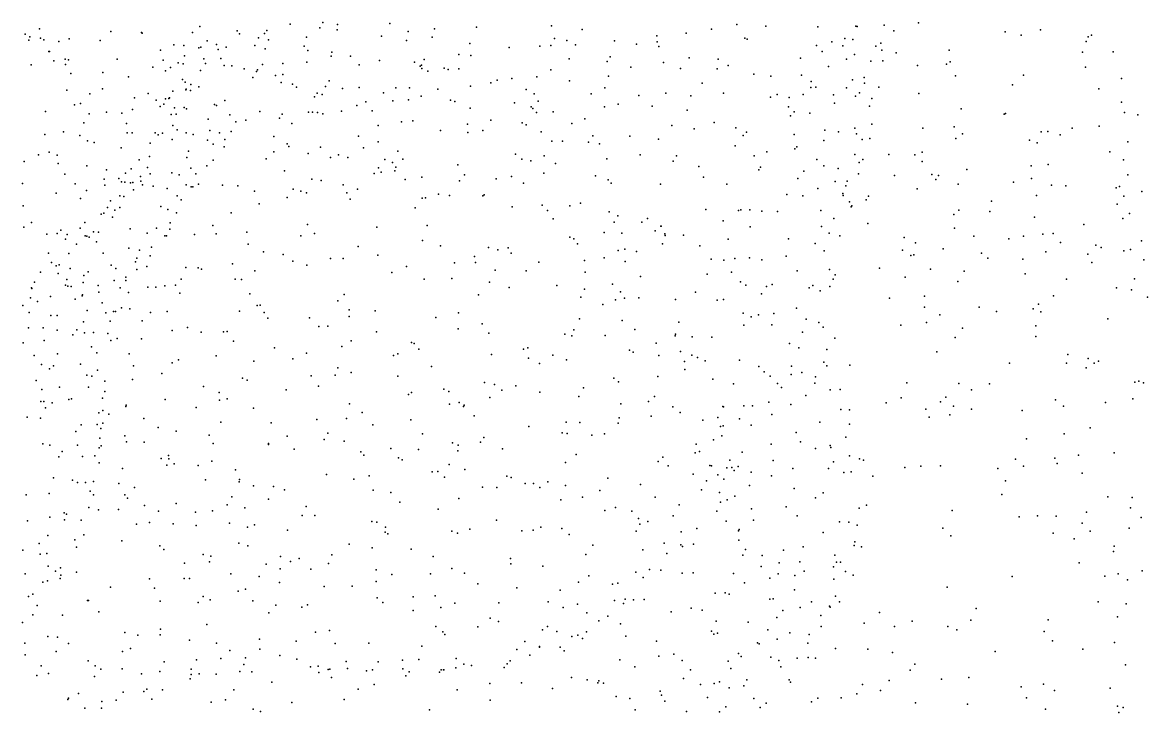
# Model space of a CAD drawing. Header units: metres. Extents: x -25 to 25, y -27.7 to 27.8.
# Drawn here: x 2.33 to 5.155, y -5.193 to -3.46 of the extents above; entities that cross this region are included whole.
import ezdxf

# ---------------------------------------------------------------- set-up
doc = ezdxf.new("R2010")
doc.units = ezdxf.units.M

msp = doc.modelspace()

# ---------------------------------------------------------------- linework, layer by layer
for p in [(2.7753, -3.4703, 12.7848), (3.0024, -3.464, 25.4518), (3.0766, -3.4738, 19.173), (3.0841, -3.4601, 25.3981), (3.1212, -3.4651, -28.4652), (3.2531, -3.4628, 22.7866), (3.4706, -3.472, 25.1165), (3.6589, -3.4682, -10.5306), (4.1241, -3.4654, -8.4528), (4.1972, -3.4691, 23.0979), (4.3271, -3.471, -2.8102), (4.4229, -3.4694, -7.5513), (4.4261, -3.4702, 20.219), (4.4938, -3.4672, 24.1434), (4.58, -3.4607, -2.6836), (2.3366, -3.4893, 10.4126), (2.3488, -3.4958, -28.7834), (2.3728, -3.476, 18.7), (2.3758, -3.4993, 25.741), (2.4471, -3.5013, 14.3902), (2.5518, -3.4823, 22.762), (2.6287, -3.4849, 14.1392), (2.6304, -3.4868, 25.6829), (2.7571, -3.4852, 12.1596), (2.8691, -3.4807, 13.0018), (2.8754, -3.4889, 22.7623), (2.9229, -3.4988, 18.9864), (2.9382, -3.4878, 13.5617), (2.9442, -3.4802, 13.3042), (3.0434, -3.4969, 3.2074), (3.1205, -3.4782, -21.5058), (3.232, -3.4941, 2.9402), (3.2985, -3.4824, 25.25), (3.3586, -3.4972, 7.9919), (3.3646, -3.4757, 22.7875), (3.6661, -3.5006, 22.7912), (3.7355, -3.4774, -16.4872), (3.9231, -3.4933, 8.0644), (3.9972, -3.4873, 24.8483), (4.0601, -3.477, 22.9601), (4.1444, -3.4998, 23.0349), (4.1498, -3.5016, 24.7712), (4.3955, -3.5001, -7.8319), (4.5181, -3.481, -19.7666), (4.798, -3.4832, -5.5707), (4.8383, -3.4915, -20.8358), (4.8869, -3.4789, 4.6584), (5.0065, -3.4965, 4.5183), (5.015, -3.4921, -16.8529), (2.3464, -3.5048, 10.5204), (2.3839, -3.5034, 22.7624), (2.4218, -3.5082, 14.3689), (2.5257, -3.5052, 11.0359), (2.677, -3.53, 11.2864), (2.7107, -3.516, 25.6263), (2.7358, -3.5181, 22.7538), (2.7727, -3.5237, 12.0544), (2.778, -3.5222, 13.9421), (2.7936, -3.506, 11.6068), (2.8172, -3.5151, -27.1374), (2.8215, -3.5278, -15.4735), (2.842, -3.5223, 25.5441), (2.9138, -3.5176, 13.6643), (2.9394, -3.5261, -2.7548), (2.9478, -3.5038, -12.9766), (3.0374, -3.5196, -27.548), (3.0469, -3.5301, 4.2326), (3.2943, -3.505, 4.5339), (3.4538, -3.5132, -11.562), (3.5524, -3.5232, 25.0662), (3.6292, -3.5198, -10.3214), (3.6572, -3.5176, -9.4679), (3.6968, -3.5051, 8.2147), (3.7193, -3.5161, 5.5722), (3.8169, -3.5065, 24.9271), (3.8721, -3.5149, 4.6064), (3.9237, -3.5087, 22.861), (3.9284, -3.5202, 7.9066), (4.3244, -3.5179, 23.3316), (4.3627, -3.509, -16.3315), (4.3904, -3.5189, 23.5011), (4.4154, -3.5031, -6.8324), (4.4734, -3.5192, 23.8609), (4.4859, -3.5124, 23.9683), (4.488, -3.5292, 24.2003), (4.6571, -3.5299, 4.6931), (5.0009, -3.5081, -1.016), (2.3966, -3.5328, -2.5141), (2.3977, -3.5327, 10.8491), (2.4088, -3.5567, 10.9354), (2.4377, -3.5526, -16.9122), (2.446, -3.5537, 14.5681), (2.5678, -3.5526, 14.1848), (2.6832, -3.5545, 14.0421), (2.7373, -3.5439, -23.8022), (2.786, -3.5515, 11.6797), (2.8285, -3.5502, 13.8327), (3.1056, -3.5445, -16.4867), (3.1072, -3.5345, 22.7608), (3.1535, -3.5449, 3.0723), (3.227, -3.5552, 22.7602), (3.3393, -3.5528, 8.186), (3.4258, -3.5407, -12.1843), (3.4558, -3.5427, 22.7723), (3.7033, -3.5513, 4.42), (3.7987, -3.5584, 7.7624), (3.8057, -3.5462, 19.9249), (4.0039, -3.5488, -2.9182), (4.0772, -3.5526, 20.019), (4.2841, -3.5499, 24.6412), (4.338, -3.5331, -7.1975), (4.399, -3.5525, -5.9603), (4.4192, -3.5405, 24.4654), (4.4603, -3.5573, 24.3371), (4.4906, -3.5566, 24.1001), (4.5244, -3.5365, 5.7693), (4.6596, -3.559, -18.4305), (4.9917, -3.5346, -17.626), (5.0687, -3.5338, 4.297), (2.3524, -3.5663, 14.4332), (2.4384, -3.5658, 22.7441), (2.5323, -3.5857, 22.7358), (2.6575, -3.572, -28.6856), (2.6891, -3.5814, 18.8161), (2.7023, -3.5732, 11.3604), (2.7216, -3.5617, 12.3419), (2.7339, -3.5635, 12.2159), (2.7772, -3.5809, 25.57), (2.7895, -3.5629, 11.8179), (2.8369, -3.5677, 12.9748), (2.8561, -3.5688, 3.8191), (2.8866, -3.5763, 3.648), (2.9175, -3.5831, 13.3269), (2.9202, -3.579, 13.4261), (2.9327, -3.5657, 4.0521), (2.9843, -3.5627, 3.4719), (3.0444, -3.5599, -15.445), (3.1755, -3.5668, 25.3301), (3.3147, -3.5601, 22.7637), (3.3285, -3.5699, -16.488), (3.3322, -3.5675, 25.2246), (3.3334, -3.5753, -22.1669), (3.348, -3.5824, -18.7209), (3.389, -3.575, -2.8612), (3.3994, -3.5778, 25.1692), (3.4256, -3.5762, 4.5987), (3.6571, -3.5791, -20.5124), (3.8578, -3.5724, -8.907), (3.9399, -3.5607, 24.8666), (3.9822, -3.576, 22.9015), (4.0748, -3.5765, 22.9692), (4.1022, -3.5681, 24.7937), (4.3545, -3.571, 24.5524), (4.5773, -3.5683, 20.2563), (4.6506, -3.565, -18.75), (4.9994, -3.5721, -2.4401), (2.4514, -3.5881, 14.2987), (2.5967, -3.5965, 11.1999), (2.7319, -3.6035, 12.1382), (2.739, -3.6099, 11.537), (2.9087, -3.5986, 13.5234), (2.9657, -3.5934, -23.5786), (2.9801, -3.611, -14.0965), (2.9838, -3.5911, 22.7322), (3.0079, -3.6148, 25.4462), (3.1001, -3.6067, 25.3865), (3.5066, -3.6117, 7.9543), (3.5224, -3.6046, 3.4753), (3.5587, -3.6004, 8.1233), (3.6216, -3.5965, 25.0225), (3.7035, -3.6064, 24.9744), (3.8015, -3.5945, 5.4153), (4.0372, -3.6127, 5.601), (4.1671, -3.5896, 23.061), (4.2094, -3.5947, -2.0956), (4.2867, -3.5921, 23.2225), (4.3105, -3.6081, 4.6879), (4.4143, -3.6043, -1.7747), (4.4441, -3.5979, 23.6872), (4.4445, -3.6128, -6.52), (4.6733, -3.5941, -2.6766), (4.8435, -3.5925, -2.549), (5.0902, -3.6005, 4.0695), (2.4415, -3.6299, 11.056), (2.4993, -3.6389, 25.6791), (2.5316, -3.6263, -2.5951), (2.6462, -3.6382, 11.3083), (2.7077, -3.6323, 12.6438), (2.7405, -3.6288, 12.7763), (2.7415, -3.6273, 12.0071), (2.7519, -3.631, 13.8849), (2.7528, -3.6161, 11.9089), (2.7729, -3.6219, 12.8688), (3.0186, -3.6222, -13.4871), (3.0701, -3.6378, 19.042), (3.0829, -3.6411, 3.3717), (3.0908, -3.6207, -28.3015), (3.1335, -3.6262, -28.0666), (3.1754, -3.6232, 22.7259), (3.237, -3.6371, -21.092), (3.2676, -3.6239, -12.3833), (3.3024, -3.6242, -14.6485), (3.3729, -3.6279, 3.1749), (3.455, -3.6196, -20.8751), (3.5952, -3.6286, -9.8706), (3.6147, -3.6392, 4.6192), (3.7584, -3.6391, 4.9093), (3.7923, -3.6241, 22.8125), (3.8777, -3.6433, 5.0854), (3.946, -3.6376, 5.2238), (4.0904, -3.6379, 5.4408), (4.225, -3.6406, 23.1371), (4.2904, -3.6407, 24.6035), (4.3102, -3.6235, -16.1171), (4.3222, -3.6227, -2.9754), (4.3669, -3.642, 5.6969), (4.3995, -3.6244, 23.5283), (4.432, -3.6368, -6.2387), (4.4808, -3.6224, 24.1606), (4.5812, -3.6384, -16.4439), (4.8158, -3.6169, 4.5226), (5.033, -3.6264, -21.0235), (2.4609, -3.6668, 14.2443), (2.4756, -3.6637, 22.7127), (2.6119, -3.6491, 25.6444), (2.6656, -3.6553, -2.6771), (2.6761, -3.6711, 11.3946), (2.6848, -3.6648, 12.5154), (2.6897, -3.6519, -26.8726), (2.6975, -3.6506, 13.968), (2.6996, -3.6489, 12.2863), (2.8124, -3.6657, 22.7001), (2.8178, -3.6684, -15.7016), (2.8387, -3.6559, 13.6963), (3.0634, -3.6471, 4.0976), (3.1701, -3.6686, -22.0114), (3.1925, -3.6596, 25.3188), (3.2601, -3.6566, -15.4201), (3.2994, -3.6546, 25.2477), (3.3317, -3.6448, 4.3593), (3.4051, -3.6549, 22.7338), (3.4158, -3.6585, 19.489), (3.5659, -3.662, -16.3233), (3.6077, -3.6717, 4.4413), (3.6251, -3.6575, -11.9353), (3.7918, -3.6715, 4.7102), (3.8262, -3.6651, -19.0625), (3.9113, -3.6701, 24.8618), (4.0086, -3.6442, 24.8165), (4.2086, -3.648, -2.4437), (4.2541, -3.6719, -8.03), (4.2552, -3.6486, -2.8867), (4.3689, -3.6629, 24.4948), (4.4216, -3.645, 20.1526), (4.4569, -3.6702, 24.2747), (4.4626, -3.6512, 23.8366), (5.0895, -3.6602, -3.6677), (2.3878, -3.6834, 18.7977), (2.4975, -3.6891, 11.1535), (2.5415, -3.6855, 14.1383), (2.5796, -3.6882, -23.9548), (2.6061, -3.6786, -16.604), (2.7037, -3.6911, 12.1434), (2.7117, -3.6746, 25.5715), (2.7159, -3.6902, 12.0572), (2.7363, -3.6735, 11.6737), (2.7425, -3.6768, 11.8015), (2.8511, -3.6917, 13.1621), (2.9266, -3.6836, 25.479), (2.9759, -3.7005, 18.9034), (2.9826, -3.6903, 3.6873), (3.0487, -3.6852, -21.6212), (3.0586, -3.6853, 22.6875), (3.071, -3.6864, -21.3357), (3.0841, -3.6894, 25.3878), (3.131, -3.6827, -2.8015), (3.208, -3.6816, 3.2246), (3.4541, -3.6756, 25.1204), (3.612, -3.6759, -18.8378), (3.6207, -3.6863, -10.8808), (3.6629, -3.6842, 22.7729), (3.9992, -3.6801, 22.9236), (4.2591, -3.6949, 23.1924), (4.2679, -3.6848, -7.0227), (4.3072, -3.6879, 23.3104), (4.6877, -3.6768, -20.6504), (4.795, -3.6906, 5.8097), (4.7984, -3.689, -3.4538), (5.0975, -3.6865, -17.0572), (5.1311, -3.6924, -2.4265), (2.4847, -3.7121, -26.5518), (2.5915, -3.7137, 11.2833), (2.7082, -3.7185, 12.7222), (2.7964, -3.7029, 12.9978), (2.8663, -3.7099, 13.4112), (2.8908, -3.7057, 22.6786), (3.0063, -3.7138, 3.8427), (3.2233, -3.7188, 22.6776), (3.2823, -3.7095, -22.5694), (3.3108, -3.7073, -16.2997), (3.4473, -3.7151, 3.3806), (3.5064, -3.7052, -11.2716), (3.5849, -3.712, 4.2574), (3.595, -3.7172, 3.7367), (3.7095, -3.7137, -10.47), (3.7422, -3.7017, 24.9347), (3.961, -3.7191, 4.8921), (4.0166, -3.727, 19.9053), (4.0674, -3.7109, 5.1053), (4.1218, -3.7244, -8.3401), (4.4199, -3.7258, 24.3376), (4.4627, -3.7157, 23.9698), (4.5909, -3.7252, -19.0044), (4.6695, -3.7218, -1.6156), (4.9659, -3.7252, 5.8508), (5.034, -3.7201, 3.9154), (2.3866, -3.7417, 11.0873), (2.4329, -3.7347, 25.6532), (2.4744, -3.7436, -15.6547), (2.4939, -3.7571, 14.1668), (2.5933, -3.7375, 22.686), (2.6058, -3.737, 25.6018), (2.6631, -3.7373, 12.4706), (2.6708, -3.742, 11.4645), (2.6819, -3.7378, 12.6153), (2.706, -3.7538, 11.6418), (2.7185, -3.7294, 11.8995), (2.7414, -3.7369, 13.8045), (2.7586, -3.7411, -27.0804), (2.7947, -3.7559, 22.6652), (2.8007, -3.7316, 13.6798), (2.8252, -3.7375, 13.595), (2.8383, -3.754, 25.507), (2.8545, -3.7338, -16.1098), (2.9614, -3.7466, 22.6562), (3.1743, -3.7456, -15.6436), (3.38, -3.7316, 25.1788), (3.4489, -3.7362, -2.8818), (3.4861, -3.7316, 22.7127), (3.6326, -3.7348, 24.9916), (3.7623, -3.7451, -20.2238), (3.8552, -3.7452, -2.9354), (3.927, -3.7531, 24.8367), (4.1398, -3.744, 23.0595), (4.148, -3.7354, 24.7082), (4.2676, -3.7413, 24.5778), (4.3423, -3.7565, -2.7169), (4.3449, -3.7307, 5.502), (4.3794, -3.735, -1.9408), (4.4249, -3.7393, 23.7155), (4.4386, -3.7538, 23.8002), (4.4582, -3.7517, 24.0773), (4.674, -3.7514, -5.9406), (4.6909, -3.7393, 4.5349), (4.8593, -3.7553, -17.7361), (4.8883, -3.7345, 20.3903), (4.9048, -3.7341, -1.3661), (4.9356, -3.7423, -5.8126), (2.5102, -3.7615, 25.6169), (2.5777, -3.775, 14.0409), (2.651, -3.7629, -16.3457), (2.7474, -3.783, 18.8398), (2.8088, -3.7656, 13.107), (2.837, -3.7724, 13.3031), (2.9617, -3.7846, 25.445), (2.9946, -3.7649, -21.8223), (2.9992, -3.7716, -13.762), (3.079, -3.7731, -14.3613), (3.1862, -3.7749, -22.9476), (3.2231, -3.7594, 4.0771), (3.2726, -3.7834, 22.6478), (3.6592, -3.7585, -16.0749), (3.6864, -3.7585, 19.7016), (3.7519, -3.7608, -9.5679), (3.7794, -3.765, 22.8094), (4.12, -3.77, -15.979), (4.199, -3.7852, 4.6983), (4.2696, -3.7775, 23.2571), (4.2747, -3.772, 5.2477), (4.8779, -3.7626, 4.2593), (5.061, -3.7846, -16.834), (5.1054, -3.7597, -17.3396), (2.3345, -3.8094, -28.5297), (2.3703, -3.7926, -16.6501), (2.3971, -3.7855, 14.269), (2.4175, -3.7931, -2.5166), (2.6229, -3.8048, 12.3278), (2.6494, -3.7964, 12.123), (2.7426, -3.7989, 13.7235), (2.8088, -3.8058, 13.4325), (2.9419, -3.8026, -28.1143), (3.0474, -3.789, 25.4025), (3.1035, -3.7988, 3.6959), (3.1241, -3.7921, 3.5192), (3.1474, -3.7995, 3.8889), (3.2401, -3.8041, -16.0498), (3.2593, -3.8119, 19.2004), (3.2855, -3.8035, -2.8474), (3.5684, -3.7908, 3.5981), (3.5842, -3.8036, 4.09), (3.6071, -3.8073, 3.868), (3.6398, -3.7953, -11.7772), (3.7978, -3.8023, -9.3152), (3.881, -3.7921, -19.846), (3.9645, -3.8084, 22.9102), (3.9722, -3.7948, -8.6163), (4.1672, -3.7949, 19.945), (4.3246, -3.8038, 23.4099), (4.4203, -3.7915, 4.6503), (4.4314, -3.8118, 5.3889), (4.4406, -3.8044, 23.9005), (4.5053, -3.7918, -19.2778), (4.571, -3.7922, -2.771), (4.5891, -3.7858, -18.6584), (4.5897, -3.8091, -18.3916), (5.0946, -3.8047, -1.0233), (2.4202, -3.8143, 11.194), (2.4366, -3.8409, 14.2015), (2.4917, -3.8199, 22.6572), (2.5409, -3.8304, 11.3308), (2.5891, -3.8383, 11.4489), (2.6033, -3.8279, 12.421), (2.6442, -3.8239, 11.9928), (2.6508, -3.8399, 12.716), (2.7054, -3.838, 12.8712), (2.7526, -3.8259, 25.5172), (2.7659, -3.8405, 13.5488), (2.7935, -3.8198, -28.3322), (2.9878, -3.8325, -23.4479), (3.2133, -3.8391, 22.6181), (3.2244, -3.825, 25.2917), (3.2312, -3.8356, -18.7139), (3.2649, -3.8328, -12.6659), (3.2678, -3.8232, 3.3669), (3.4234, -3.8177, -15.2114), (3.6397, -3.8387, 22.7413), (3.6683, -3.814, 24.9577), (4.0282, -3.8216, 22.9647), (4.1789, -3.8304, -8.166), (4.1833, -3.8232, 24.6291), (4.2923, -3.8334, 24.5055), (4.3427, -3.8203, 24.4239), (4.3782, -3.8267, -16.1123), (4.4299, -3.8402, 24.1255), (4.7019, -3.8293, 5.69), (4.8627, -3.8197, -16.5802), (4.9056, -3.8164, 4.0666), (2.3303, -3.8642, 14.3172), (2.4623, -3.8649, -18.8601), (2.5354, -3.8535, 14.0319), (2.5368, -3.8682, -16.133), (2.5722, -3.8521, -2.627), (2.5792, -3.8602, 22.648), (2.5876, -3.8611, 12.2456), (2.6012, -3.863, 12.5237), (2.6072, -3.8622, 11.5619), (2.627, -3.8472, 12.6209), (2.6277, -3.8588, 11.8846), (2.6317, -3.868, 13.8688), (2.7238, -3.8424, 12.9604), (2.7415, -3.8676, -27.4889), (2.7722, -3.8665, -27.8471), (2.8329, -3.8687, 25.4898), (3.0567, -3.8537, -22.2255), (3.0801, -3.8567, -23.2397), (3.1351, -3.868, -22.5746), (3.2913, -3.8545, 3.7904), (3.3328, -3.8487, 22.6305), (3.4272, -3.8581, -15.8351), (3.4398, -3.8423, 22.6544), (3.5196, -3.8527, -20.8665), (3.5586, -3.8472, 22.701), (3.5885, -3.8637, -11.4816), (3.7688, -3.8452, -9.9034), (3.8006, -3.8555, 24.8885), (3.8083, -3.8637, -15.893), (3.9322, -3.8658, 24.8228), (4.0406, -3.8486, 24.7493), (4.0986, -3.866, 23.0395), (4.2774, -3.852, 4.8503), (4.3713, -3.8595, 23.6001), (4.3976, -3.8699, -2.3731), (4.4007, -3.8588, 23.7245), (4.5197, -3.8443, -2.9817), (4.6133, -3.8421, -1.7816), (4.624, -3.8543, 4.6277), (4.6306, -3.8442, 20.335), (4.6801, -3.8661, -6.3222), (4.819, -3.861, -6.1522), (4.8641, -3.8515, -20.8999), (4.9144, -3.8687, 3.9064), (5.1057, -3.8429, 5.875), (2.4149, -3.8887, 11.2768), (2.4907, -3.8819, 25.5729), (2.5744, -3.8953, 12.1123), (2.5847, -3.8971, 12.0147), (2.6091, -3.8804, 11.6787), (2.6583, -3.871, -26.8485), (2.6937, -3.8772, 22.6361), (2.7189, -3.895, -28.0553), (2.7537, -3.8732, 13.1951), (2.7582, -3.8724, 13.4529), (2.8713, -3.8705, -2.7531), (2.9128, -3.8833, 22.6132), (3.0098, -3.8785, 25.4089), (3.0295, -3.8836, 22.6025), (3.0433, -3.8875, -21.2521), (3.1445, -3.8876, 22.6012), (3.1714, -3.8789, -13.2499), (3.3749, -3.8915, 3.4566), (3.4028, -3.8942, 25.1717), (3.4861, -3.8955, 19.537), (3.4893, -3.8933, -12.5105), (4.2492, -3.8919, 20.0563), (4.2901, -3.8955, 23.3738), (4.3274, -3.8769, 23.487), (4.3902, -3.8897, -2.869), (4.3912, -3.8949, 24.2707), (4.4548, -3.8965, 4.8193), (4.5765, -3.8779, 5.3613), (4.8762, -3.8946, -1.5628), (4.9502, -3.8703, 20.4341), (5.0764, -3.875, -21.0585), (5.0846, -3.8716, -6.1031), (5.0961, -3.8963, -17.034), (5.1411, -3.8844, -2.5176), (2.332, -3.9206, -2.42), (2.4756, -3.9017, 14.1094), (2.5437, -3.9248, 12.2052), (2.5512, -3.9081, 12.3259), (2.5748, -3.9248, 12.5796), (2.6778, -3.9224, 13.703), (2.7285, -3.9055, 13.0793), (2.9247, -3.9157, 25.4429), (2.9946, -3.8994, -13.9374), (3.1534, -3.9037, 18.9628), (3.3163, -3.9254, -21.0444), (3.334, -3.9011, 19.3289), (3.3419, -3.9005, 3.6389), (3.5602, -3.9233, -18.8389), (3.6352, -3.9189, -2.9089), (3.7043, -3.9203, -12.4218), (3.7314, -3.9134, 19.7229), (4.4072, -3.9103, 23.8747), (4.4112, -3.9227, 23.9994), (4.4127, -3.9201, 20.2461), (4.4485, -3.9052, 5.0464), (4.7634, -3.9092, 4.5039), (5.0787, -3.9167, -1.2278), (2.5277, -3.9417, 13.9788), (2.5349, -3.9392, 12.4644), (2.5559, -3.9492, 25.5398), (2.5625, -3.9314, 11.9383), (2.6955, -3.9297, 12.9832), (2.7174, -3.938, -23.8045), (2.8542, -3.9377, -21.5135), (3.6488, -3.9321, 25.0117), (3.6626, -3.9529, -15.7397), (3.8031, -3.9352, 22.8204), (3.8248, -3.9457, -10.2003), (3.8997, -3.9519, -19.57), (4.0465, -3.9295, 22.9965), (4.1282, -3.9321, -2.9295), (4.1339, -3.9306, -7.2268), (4.157, -3.9303, -7.4563), (4.1865, -3.9335, 23.176), (4.2259, -3.9348, 23.2608), (4.3352, -3.9326, 24.3655), (4.3674, -3.952, 23.7158), (4.669, -3.9419, 5.2495), (4.6818, -3.9311, -2.7577), (4.7592, -3.9345, 5.4205), (4.8715, -3.9486, 5.6007), (5.0936, -3.9524, -3.5645), (5.1099, -3.9396, 3.682), (2.3334, -3.9737, 11.2972), (2.3525, -3.9623, 22.6115), (2.4266, -3.9817, 25.5542), (2.4751, -3.9769, -24.2198), (2.4872, -3.9623, 11.4983), (2.6009, -3.9781, -24.0425), (2.6664, -3.9768, 13.6212), (2.7001, -3.9787, 13.3766), (2.7011, -3.9628, 13.4939), (2.808, -3.9703, -22.0967), (3.0463, -3.9671, 25.3808), (3.2203, -3.9741, -14.5237), (3.3465, -3.97, -14.7029), (3.8156, -3.9617, 24.9064), (3.8851, -3.9613, -19.3546), (3.9335, -3.9717, 19.8489), (3.9342, -3.9714, -2.937), (4.0893, -3.9578, 19.9471), (4.1573, -3.9731, 24.6454), (4.3362, -3.972, 23.6192), (4.4527, -3.9648, -19.6037), (4.6704, -3.9763, 4.8161), (4.9952, -3.9672, -16.6535), (2.3913, -3.9919, 14.2064), (2.4176, -3.9901, 11.4356), (2.4383, -4.0042, -27.936), (2.4425, -3.9924, 22.6092), (2.4874, -3.9956, 12.2406), (2.4922, -3.9971, 12.3885), (2.498, -3.999, 11.966), (2.5085, -3.9858, 11.6778), (2.5163, -4.011, 12.5968), (2.5208, -3.987, 11.8739), (2.6435, -3.9888, 25.5188), (2.688, -3.9959, 13.1754), (2.6915, -3.9955, -0.408), (2.7626, -3.9928, 18.8514), (2.8163, -3.9907, 25.4766), (2.894, -3.9869, 22.5866), (3.0296, -3.9955, 22.5696), (3.0636, -3.9904, -14.2108), (3.335, -4.0076, 22.5804), (3.7045, -3.9989, -11.0258), (3.7146, -4.0034, 22.7383), (3.791, -3.9874, -10.6312), (3.8354, -3.9891, -11.8639), (3.9193, -3.9832, 24.8527), (3.9436, -3.9907, -8.6954), (3.9438, -3.9953, -12.0567), (3.9901, -3.9941, -15.8645), (4.1023, -4.0046, 23.0955), (4.2538, -4.0035, 23.3488), (4.3555, -3.9895, 24.2835), (4.3824, -3.9955, 23.9084), (4.5443, -4, -2.5387), (4.7193, -3.9965, 4.9905), (4.807, -4.0036, -3.2124), (4.8435, -3.9963, 4.1859), (4.8922, -3.9918, 3.8151), (4.9185, -3.9897, -6.3171), (5.1403, -4.0087, 5.7977), (2.4663, -4.0171, 12.1007), (2.5327, -4.0396, 13.9321), (2.5977, -4.0272, 13.7868), (2.6244, -4.0315, -2.6675), (2.6542, -4.0239, 13.0707), (2.8973, -4.0169, -18.7886), (2.9351, -4.0359, 18.831), (3.1732, -4.0223, -13.5463), (3.3796, -4.0211, -2.8453), (3.5008, -4.0253, 22.6144), (3.5237, -4.0307, -12.7173), (3.5499, -4.0259, 25.0951), (3.5574, -4.0393, -15.4766), (3.724, -4.0163, -11.5663), (3.8263, -4.0329, -19.797), (3.843, -4.0296, -10.4033), (3.872, -4.0348, -8.8972), (3.9373, -4.0158, 22.9024), (4.0309, -4.0212, 23.0014), (4.3209, -4.0153, 24.358), (4.3436, -4.0332, 23.7464), (4.5398, -4.0319, -2.8283), (4.5729, -4.0136, -16.2338), (4.6418, -4.0283, -20.4437), (4.738, -4.0395, -1.9179), (4.8999, -4.0362, 4.6869), (4.9368, -4.0125, 5.2491), (5.0253, -4.0189, 5.443), (5.0388, -4.0255, -2.6304), (5.0956, -4.0337, 5.2234), (5.1128, -4.0301, -1.4183), (2.3957, -4.0397, 11.5242), (2.403, -4.0632, 11.6464), (2.4465, -4.0398, 11.7251), (2.6137, -4.0615, 13.6688), (2.6173, -4.0516, -27.4608), (2.6512, -4.046, 13.4545), (2.8576, -4.0665, -2.751), (2.985, -4.0427, 25.3992), (3.0089, -4.0593, -22.69), (3.1036, -4.0525, 22.5551), (3.1351, -4.0526, 25.3276), (3.2228, -4.0446, 25.2922), (3.4148, -4.064, 25.1949), (3.4654, -4.048, -15.0545), (3.4675, -4.0632, 19.5795), (3.6267, -4.0618, 19.6993), (3.7416, -4.0576, -20.2586), (3.791, -4.0511, 22.7852), (3.8435, -4.0603, 24.9311), (4.0593, -4.0542, 24.7576), (4.0917, -4.057, -12.3585), (4.1187, -4.0527, -8.1354), (4.1559, -4.0509, -6.9378), (4.1864, -4.0565, 23.2435), (4.2477, -4.0465, 24.5263), (4.5606, -4.0451, -18.5862), (4.5688, -4.0434, -18.9615), (4.7541, -4.0522, -20.7414), (4.8421, -4.0545, 3.9868), (5.0055, -4.0417, 4.8741), (5.0152, -4.0632, -1.6109), (5.1464, -4.056, 5.0464), (2.3757, -4.0868, 22.5871), (2.415, -4.0711, 12.0202), (2.4199, -4.0902, -18.9512), (2.4226, -4.0689, 11.8193), (2.4504, -4.0777, 12.501), (2.4839, -4.0951, 12.681), (2.4951, -4.0866, -26.7039), (2.5527, -4.0699, 13.8463), (2.5649, -4.0775, -21.9631), (2.6176, -4.0804, 13.5838), (2.6422, -4.0731, 13.2874), (2.7406, -4.0757, -0.5573), (2.771, -4.0763, 25.4818), (2.7799, -4.0796, 22.5825), (2.9139, -4.0836, 25.4308), (3.0445, -4.0697, -2.7749), (3.2575, -4.0879, 19.3015), (3.2948, -4.0731, -13.3646), (3.5168, -4.0817, -15.2665), (3.5949, -4.0836, -20.7224), (3.7433, -4.087, -11.3174), (4.0492, -4.092, -8.4154), (4.111, -4.0872, 23.136), (4.2754, -4.0837, 23.4648), (4.3568, -4.0804, 23.9473), (4.371, -4.0939, -2.8959), (4.4819, -4.0773, 20.4004), (4.6103, -4.0794, -20.2378), (4.6949, -4.0849, -17.9722), (4.8482, -4.0915, 20.5237), (2.3601, -4.1125, 11.7707), (2.438, -4.1194, 25.553), (2.442, -4.1059, -27.6551), (2.4445, -4.122, 12.5986), (2.4522, -4.1233, 22.5904), (2.4826, -4.1129, 14.0307), (2.5201, -4.1203, 12.8365), (2.5602, -4.108, 12.9424), (2.5894, -4.0995, -21.6893), (2.5896, -4.1077, 25.5282), (2.6878, -4.1217, 25.5037), (2.7149, -4.1198, -22.2403), (2.7287, -4.1043, -21.4293), (2.8647, -4.1045, 22.5712), (2.88, -4.1058, -22.4568), (3.3391, -4.1043, 22.5643), (3.4086, -4.103, -20.9272), (3.503, -4.1125, 22.602), (3.6722, -4.1207, -19.107), (3.8114, -4.1171, 24.9966), (3.8825, -4.0976, -9.3398), (4.1335, -4.1111, 24.7353), (4.1467, -4.1197, -7.8655), (4.1987, -4.123, 23.3026), (4.2127, -4.1181, 24.5908), (4.3149, -4.1202, 23.6946), (4.3579, -4.1229, 24.0496), (4.3657, -4.105, 24.1398), (4.5468, -4.1, -6.4385), (4.6793, -4.1108, -2.3405), (4.9517, -4.1045, 4.4158), (5.1227, -4.1037, 3.6133), (2.3503, -4.1516, 14.2551), (2.3531, -4.1266, 11.8882), (2.354, -4.1279, 12.0672), (2.401, -4.1482, 12.5077), (2.4798, -4.1464, -2.5569), (2.4813, -4.144, -0.4411), (2.5219, -4.1374, 13.942), (2.5759, -4.1263, -0.2589), (2.5963, -4.1378, 13.3388), (2.6446, -4.1245, -27.0943), (2.665, -4.125, 22.5918), (2.7251, -4.1398, -18.8746), (2.9013, -4.1412, -0.3832), (3.1378, -4.1434, 22.5467), (3.475, -4.1442, 25.2001), (3.5526, -4.1256, 25.1602), (3.7324, -4.1497, 25.0758), (3.7419, -4.13, 22.7386), (3.8318, -4.1363, -15.689), (3.8417, -4.1523, 22.811), (3.8776, -4.1518, -11.7299), (4.0206, -4.1372, 23.0092), (4.1861, -4.1419, -2.9311), (4.3056, -4.1266, 24.4256), (4.333, -4.1336, 23.8615), (4.5076, -4.152, -19.3946), (4.5951, -4.1471, -18.3245), (4.9189, -4.1466, 4.1849), (5.0772, -4.1264, 4.6419), (5.115, -4.1315, -16.909), (5.1552, -4.15, -3.4663), (2.3312, -4.1705, 12.2504), (2.3679, -4.1609, 12.3971), (2.4625, -4.1545, 12.7402), (2.5303, -4.1641, 13.0069), (2.5786, -4.1767, 13.4644), (2.5994, -4.1794, -0.6183), (2.9197, -4.1711, -21.1719), (2.9275, -4.1703, 22.5588), (3.1219, -4.1593, 25.3371), (3.7872, -4.1684, -2.9083), (3.8193, -4.1568, -10.8438), (3.9698, -4.1558, 22.9422), (4.0748, -4.1574, 20.1005), (4.0907, -4.1557, -7.2538), (4.2738, -4.1774, 23.559), (4.5952, -4.175, -20.0384), (4.7328, -4.1746, -16.2907), (4.8678, -4.1792, -2.0498), (4.8815, -4.1672, -3.0891), (2.3474, -4.1884, 25.5881), (2.4014, -4.1957, 18.9055), (2.4171, -4.196, -21.8161), (2.4929, -4.1832, 12.9118), (2.5395, -4.1893, 13.1447), (2.5586, -4.1855, 13.2458), (2.5642, -4.1855, 13.6971), (2.6521, -4.1882, -2.6747), (2.6932, -4.1862, -23.766), (2.8753, -4.1853, -23.3413), (2.9373, -4.1883, 25.4223), (2.9462, -4.2027, -22.918), (3.0508, -4.2021, 25.3717), (3.1507, -4.1984, 19.1647), (3.1509, -4.1821, -14.0607), (3.2155, -4.1839, 25.3147), (3.3685, -4.2006, 22.5592), (3.425, -4.1896, 25.2552), (3.7286, -4.204, 19.8615), (3.8364, -4.2082, 25.0557), (4.1398, -4.1899, 23.229), (4.1599, -4.1992, 24.7735), (4.1781, -4.1942, 20.2542), (4.2172, -4.1911, 24.6945), (4.2982, -4.2055, -12.5365), (4.6336, -4.1941, 20.5389), (4.7757, -4.1861, -6.3432), (4.8871, -4.1864, 3.8464), (5.0554, -4.2046, -2.6567), (2.3454, -4.2269, 12.5203), (2.3821, -4.2265, 12.6687), (2.4175, -4.2327, -0.2921), (2.4667, -4.2319, 14.076), (2.4835, -4.2115, -24.2179), (2.5506, -4.2099, 22.5884), (2.6306, -4.2096, 25.5298), (2.7064, -4.2339, 22.5792), (2.7446, -4.2258, 25.4957), (2.8348, -4.2367, 18.8631), (2.8446, -4.2357, 22.5631), (3.0745, -4.2237, 22.5346), (3.0971, -4.2226, -21.0436), (3.2192, -4.2372, 22.5313), (3.4245, -4.2295, -2.7905), (3.4846, -4.2169, 19.6916), (3.7151, -4.232, -19.6913), (3.8683, -4.2307, 22.8361), (3.9785, -4.2126, -10.1436), (4.1418, -4.2199, -12.1745), (4.212, -4.2197, 23.3799), (4.3299, -4.2132, 23.9876), (4.3408, -4.2253, 24.1463), (4.5361, -4.2198, -19.5921), (4.6002, -4.2134, -18.8285), (4.6907, -4.2277, -2.8037), (4.8749, -4.2217, -20.8271), (2.3316, -4.2643, 12.5953), (2.3849, -4.2587, -2.4215), (2.4567, -4.2441, 12.9831), (2.486, -4.2392, 13.0892), (2.5083, -4.2389, 25.5643), (2.5445, -4.2407, 13.3872), (2.5523, -4.2587, 13.7491), (2.5678, -4.2533, 13.5925), (2.6294, -4.2543, -0.7542), (2.7793, -4.2376, -0.3503), (2.8604, -4.2604, -22.6548), (3.1558, -4.2595, -18.9364), (3.3068, -4.2637, -13.6394), (3.5011, -4.2405, 22.586), (3.6923, -4.2425, -19.4489), (3.7096, -4.2466, 25.1588), (3.793, -4.2458, 22.7649), (3.9215, -4.265, 22.8923), (3.9691, -4.2473, -12.7935), (3.9702, -4.2429, 24.9938), (4.012, -4.2492, -8.6347), (4.0612, -4.2502, 24.9244), (4.2889, -4.2381, 24.5676), (4.3701, -4.2527, 20.4505), (4.6726, -4.2514, -18.1501), (4.8752, -4.2486, -2.3405), (2.4178, -4.2922, 14.1954), (2.5035, -4.2747, 13.1851), (2.5168, -4.2898, 13.3238), (2.5981, -4.2918, 22.5942), (2.9629, -4.2774, -0.749), (3.0435, -4.2909, 25.3797), (3.1322, -4.2741, 25.3445), (3.2726, -4.2924, -2.7484), (3.3136, -4.2663, 25.2992), (3.3255, -4.2807, 22.5499), (3.3258, -4.2807, 19.6082), (3.5883, -4.2804, 22.6315), (3.5995, -4.2773, -20.4657), (3.8545, -4.2828, -11.2303), (3.8641, -4.2881, 20.0249), (3.9826, -4.2866, -2.9334), (4.2564, -4.2662, 23.5813), (4.2796, -4.2775, 24.6642), (4.3503, -4.281, 24.3461), (4.6264, -4.2872, -18.5809), (2.3593, -4.2965, 12.8224), (2.3776, -4.319, -27.4439), (2.4761, -4.3183, -26.993), (2.6088, -4.3219, -22.3038), (2.7062, -4.3151, -0.8943), (2.7219, -4.3076, -23.58), (2.8168, -4.2968, 25.4791), (2.911, -4.3107, 25.4403), (3.0089, -4.3045, 22.547), (3.2623, -4.2967, -20.9048), (3.5078, -4.2941, 25.2648), (3.601, -4.3028, 25.2357), (3.6282, -4.3168, -13.1999), (3.6619, -4.2952, -15.3042), (3.6966, -4.3071, 22.6907), (3.928, -4.2965, 25.0669), (3.9927, -4.3111, -10.4759), (4.0114, -4.2958, 23.0175), (4.0252, -4.3015, -9.5391), (4.0445, -4.3094, -11.9255), (4.131, -4.3079, 24.9041), (4.3421, -4.3131, 24.5081), (4.408, -4.3203, -2.9111), (4.8087, -4.3155, -17.916), (4.9521, -4.3159, 3.9878), (4.9551, -4.294, 20.6095), (5.0061, -4.3035, 4.1554), (5.0214, -4.3152, -6.3324), (5.0322, -4.3109, -17.6121), (2.3979, -4.3302, 22.5835), (2.4083, -4.3225, 13.0672), (2.4917, -4.3458, 14.0434), (2.5047, -4.3479, 25.5992), (2.519, -4.3332, 13.9625), (2.6804, -4.3416, 22.5944), (3.0555, -4.3472, 19.2022), (3.115, -4.3458, -0.9039), (3.1225, -4.327, 19.372), (3.1557, -4.3387, 22.5452), (3.2726, -4.3481, -14.1806), (3.3574, -4.3237, -19.0859), (3.926, -4.3491, -10.9367), (3.9937, -4.3312, -8.9374), (4.1795, -4.324, 23.3884), (4.193, -4.3373, -12.8711), (4.2076, -4.3484, 23.5173), (4.2608, -4.3442, 23.7623), (4.2616, -4.3233, 24.7494), (4.2874, -4.3394, 23.9054), (4.3219, -4.3496, 24.6395), (4.3501, -4.3223, 24.1817), (5.0014, -4.3276, -2.6865), (2.365, -4.3591, -26.8092), (2.4236, -4.3761, -0.9152), (2.4957, -4.3761, 13.3982), (2.537, -4.3609, 13.62), (2.6069, -4.3567, 25.5636), (2.7852, -4.374, -23.3146), (2.883, -4.3533, -0.9863), (2.8947, -4.3587, 22.5686), (3.0738, -4.373, -2.7127), (3.4903, -4.3643, -13.4764), (3.5152, -4.3693, -19.3429), (3.5689, -4.3727, 22.6346), (3.7387, -4.3772, 25.2193), (3.8148, -4.3533, 22.8023), (3.8265, -4.3625, 25.1686), (4.0635, -4.3561, 23.133), (4.1156, -4.3678, 23.2861), (4.226, -4.3665, -15.7745), (4.236, -4.3771, 24.8358), (4.3201, -4.3657, 24.0706), (4.5506, -4.3647, -12.519), (4.6816, -4.3669, -19.8623), (4.7585, -4.3672, -20.4968), (5.1232, -4.3632, -2.3696), (5.1334, -4.3611, -16.8684), (5.1452, -4.3651, -20.9481), (2.3791, -4.3818, 13.1207), (2.4537, -4.4056, 22.5985), (2.5314, -4.4034, 13.8924), (2.537, -4.3867, -24.0432), (2.6883, -4.4065, -1.0468), (2.8242, -4.3894, -2.6783), (2.8446, -4.4048, -18.9723), (2.992, -4.3822, 25.4102), (3.2999, -4.3941, 22.5566), (3.3072, -4.3892, 25.3242), (3.3883, -4.3812, -14.5012), (3.4005, -4.387, 25.3171), (3.504, -4.4021, 25.2996), (3.5338, -4.3831, 19.8723), (3.629, -4.3888, 25.2706), (3.7272, -4.3991, 22.7302), (3.9173, -4.3997, -13.0725), (4.2973, -4.3964, 23.9864), (4.358, -4.383, 24.564), (4.3836, -4.3817, 24.3363), (4.5365, -4.4028, -12.9487), (4.6486, -4.401, -19.5342), (4.713, -4.3822, 20.6066), (5.1182, -4.4054, -2.8493), (2.3761, -4.4123, -27.2394), (2.3842, -4.4117, -2.3315), (2.3883, -4.428, -1.2057), (2.4045, -4.415, 14.2299), (2.4466, -4.407, 13.289), (2.5322, -4.4343, 13.6679), (2.5901, -4.4248, -0.3097), (2.5907, -4.4212, 18.905), (2.7664, -4.4273, 25.5073), (2.8246, -4.4084, 22.5865), (2.9103, -4.4288, 25.4499), (3.1518, -4.4176, -1.0517), (3.4023, -4.4185, 19.7934), (3.4269, -4.4145, -20.5826), (3.4378, -4.4245, -13.7026), (3.4396, -4.4215, 22.5831), (3.8327, -4.418, -15.3816), (3.9024, -4.4119, 25.1585), (3.9631, -4.4253, -11.4157), (4.089, -4.4243, 23.21), (4.0907, -4.4249, -9.8184), (4.1418, -4.4231, 24.9785), (4.163, -4.423, -6.8218), (4.2041, -4.4138, 23.5984), (4.2597, -4.4191, 23.864), (4.385, -4.4322, 24.2634), (4.407, -4.4329, 24.4572), (4.4994, -4.4154, 20.5641), (4.5986, -4.4312, -6.363), (4.6357, -4.4127, -2.8385), (4.6682, -4.4235, -18.8025), (4.7135, -4.4313, -18.3335), (4.8401, -4.4341, -12.9706), (4.9246, -4.4076, 3.7684), (4.9444, -4.4236, -20.7415), (5.0496, -4.4146, 3.448), (2.342, -4.4516, 14.3062), (2.3757, -4.454, 25.6796), (2.522, -4.4401, 13.5701), (2.5474, -4.4433, 22.6135), (2.6351, -4.4546, -22.4769), (3.069, -4.4568, -19.0826), (3.1438, -4.4548, 22.5573), (3.1831, -4.4397, 25.3582), (3.3051, -4.4578, -0.9751), (3.4643, -4.4482, -2.7314), (3.8288, -4.4529, -2.8858), (3.9093, -4.449, 22.9126), (3.9814, -4.4395, 23.0071), (4.0386, -4.459, -2.936), (4.0765, -4.4524, 25.0554), (4.1307, -4.4551, 23.3921), (4.2122, -4.4448, 23.6856), (4.6068, -4.4516, -16.0213), (4.6592, -4.4456, -19.1683), (2.4645, -4.4873, 22.6194), (2.4779, -4.4702, 14.1005), (2.5179, -4.4694, -2.4466), (2.527, -4.4795, 13.8523), (2.5317, -4.4667, 25.6284), (2.6711, -4.4772, 25.5589), (2.7163, -4.4863, -22.7328), (2.8284, -4.4642, -0.4069), (2.9545, -4.4652, 22.5742), (3.0966, -4.4914, 25.3847), (3.2098, -4.4701, -2.6717), (3.6013, -4.4744, 22.6653), (3.6853, -4.4908, -2.8101), (3.6952, -4.4637, -13.3619), (3.73, -4.4648, 25.2697), (3.8262, -4.4665, 25.2276), (4.0829, -4.4743, -9.1905), (4.0899, -4.4732, -10.0792), (4.16, -4.4715, 23.5194), (4.2731, -4.4897, 24.8638), (4.3326, -4.4639, 20.4972), (4.4068, -4.4687, 24.3744), (5.0114, -4.4777, 3.9485), (2.3814, -4.5178, 22.6151), (2.5247, -4.5038, 13.9445), (2.5874, -4.4983, -1.2401), (2.5912, -4.5133, 22.65), (2.636, -4.514, -18.9384), (2.7987, -4.4963, 22.6161), (2.8089, -4.5173, 25.4945), (2.9481, -4.5198, -2.6243), (2.9484, -4.5177, 19.1167), (2.9949, -4.4986, 19.305), (3.0878, -4.5074, -1.1666), (3.1379, -4.5114, -20.7691), (3.3347, -4.4931, 25.339), (3.4097, -4.5155, -20.3401), (3.4801, -4.514, 22.6187), (3.489, -4.5023, -1.0702), (3.6982, -4.4922, 20.0649), (3.7602, -4.4963, -15.1768), (3.7914, -4.4928, 22.8165), (4.0219, -4.5191, 23.124), (4.0654, -4.508, 23.2035), (4.0867, -4.4982, -10.6776), (4.2105, -4.5193, 23.8204), (4.2836, -4.5128, 24.0181), (4.3975, -4.5013, 24.5872), (4.8515, -4.5053, -20.3463), (4.9459, -4.4933, -17.8409), (2.3992, -4.5219, 14.2357), (2.43, -4.5375, -1.6679), (2.4684, -4.5219, -1.4593), (2.5227, -4.5282, 13.6569), (2.5278, -4.523, 13.7747), (2.6969, -4.5471, -23.0143), (3.0122, -4.5316, 22.5944), (3.1796, -4.5386, 19.6513), (3.1872, -4.547, 22.5902), (3.2553, -4.5297, -1.1759), (3.3246, -4.5326, -19.4406), (3.4233, -4.536, -19.745), (3.4239, -4.5212, -0.8846), (3.5355, -4.5304, -14.668), (3.7208, -4.5452, 22.7799), (4.0192, -4.5405, 25.1278), (4.0302, -4.5375, -8.3074), (4.137, -4.5392, -13.1732), (4.3215, -4.5296, 24.1082), (4.3583, -4.5221, 24.7258), (4.3604, -4.5271, -6.522), (4.9819, -4.5468, -16.3381), (5.0711, -4.5404, -16.6262), (2.4215, -4.5509, -1.8276), (2.4813, -4.5499, -2.3109), (2.5122, -4.5484, 22.6622), (2.523, -4.5661, 13.8766), (2.6786, -4.5548, 22.6675), (2.6925, -4.5716, -0.3587), (2.6981, -4.5556, 25.5441), (2.7111, -4.5681, -2.5084), (2.7715, -4.5727, 22.6641), (2.8058, -4.5616, 18.8945), (3.2748, -4.5533, 22.5952), (3.2837, -4.5583, 25.3549), (3.4014, -4.5704, -2.6419), (3.694, -4.5648, -1.0239), (3.9266, -4.5626, 25.2027), (3.9378, -4.5513, 23.0053), (3.9512, -4.5732, 20.268), (4.0563, -4.5729, -11.0749), (4.0606, -4.5736, -8.5799), (4.1068, -4.5596, 23.5021), (4.127, -4.5747, 23.6262), (4.2156, -4.5599, 23.9087), (4.3665, -4.5635, -15.724), (4.4066, -4.5485, 24.3298), (4.4323, -4.5562, 24.4717), (4.4421, -4.5595, -2.8977), (4.5858, -4.5746, 20.6074), (4.6351, -4.5738, -2.8118), (4.8235, -4.5564, -6.3118), (4.8437, -4.5743, -18.2317), (4.9225, -4.5546, -20.0181), (4.9286, -4.5678, 20.6819), (2.4085, -4.6032, 13.4106), (2.5813, -4.5798, -23.5635), (2.8655, -4.5837, 22.652), (3.0935, -4.5955, 22.6146), (3.2011, -4.5988, -2.5725), (3.3591, -4.5885, -0.7538), (3.3734, -4.5879, 25.3587), (3.39, -4.6018, -1.2234), (3.4412, -4.5823, 19.9344), (3.5468, -4.5991, -0.8225), (3.5577, -4.6027, 25.332), (3.8004, -4.604, 22.8816), (4.0145, -4.5945, 23.1619), (4.0759, -4.5964, 23.3772), (4.099, -4.5786, -7.2762), (4.1114, -4.5778, -7.5782), (4.1175, -4.5853, 20.3868), (4.1602, -4.5893, -10.3472), (4.2108, -4.5985, -9.4792), (4.265, -4.5799, 24.9122), (4.3542, -4.5798, -12.2279), (4.3929, -4.5901, 24.2433), (4.4108, -4.5883, 24.5942), (4.4652, -4.5993, -13.2062), (4.546, -4.578, -15.8638), (4.7797, -4.5804, -18.5284), (4.9909, -4.5915, 3.5871), (2.4556, -4.6093, 13.488), (2.4686, -4.6151, -1.9639), (2.4886, -4.6153, 14.0452), (2.5086, -4.6131, 13.6851), (2.5724, -4.6174, -21.1919), (2.6115, -4.6275, 22.7219), (2.7895, -4.6088, 25.4981), (2.8743, -4.6139, 25.4616), (2.8753, -4.6077, -19.0598), (2.9101, -4.6235, -1.357), (2.9606, -4.6257, 22.6484), (3.1626, -4.6066, -1.2817), (3.4854, -4.6267, 22.6732), (3.5214, -4.6275, -14.4194), (3.5927, -4.6178, -1.1435), (3.6134, -4.6179, 22.7419), (3.6295, -4.6279, -2.7315), (3.6492, -4.6134, -13.7136), (3.6942, -4.6228, -14.8819), (3.8822, -4.6203, -0.999), (4.0475, -4.6113, 23.2827), (4.0913, -4.6067, -11.6228), (4.1555, -4.6231, 25.0361), (4.268, -4.6302, 24.0177), (4.7985, -4.6109, -19.4582), (2.3397, -4.6461, 25.7029), (2.3973, -4.6433, 14.219), (2.5005, -4.6368, -2.1426), (2.5082, -4.6466, 13.7701), (2.587, -4.6462, 18.9005), (2.5943, -4.6549, 25.6104), (2.8561, -4.6514, -2.4819), (2.9477, -4.6572, 25.4276), (2.9886, -4.6335, 19.4354), (3.2107, -4.6345, -20.4794), (3.2556, -4.6404, 19.8135), (3.4258, -4.6554, 25.368), (3.6822, -4.6587, 22.7973), (3.7368, -4.6522, 25.3042), (3.7802, -4.6352, 20.184), (3.9191, -4.6521, 23.0483), (4.0349, -4.6333, 25.1405), (4.0804, -4.6403, 23.5413), (4.0997, -4.659, -11.3032), (4.1194, -4.65, 23.7549), (4.3219, -4.6538, 24.1168), (4.3411, -4.6413, 24.7989), (4.7894, -4.6457, -18.9665), (5.0556, -4.6515, -20.4831), (5.1163, -4.6527, -17.7078), (2.497, -4.6778, -22.5569), (2.5215, -4.6839, 25.6444), (2.5712, -4.683, -22.7971), (2.6366, -4.6734, -2.3081), (2.6714, -4.6871, 25.561), (2.7161, -4.6682, 22.7301), (2.8076, -4.6861, -1.544), (2.8442, -4.6712, -0.4079), (2.8889, -4.6792, -20.8568), (3.0428, -4.6753, -20.6783), (3.2778, -4.6647, 22.6402), (3.3739, -4.6825, 22.6706), (3.7928, -4.6853, 22.9138), (3.8191, -4.6778, -2.8298), (3.86, -4.6875, -1.1423), (3.9792, -4.6717, 23.155), (4.074, -4.6872, 23.6447), (4.083, -4.6647, -2.9225), (4.1612, -4.6818, 23.8815), (4.2476, -4.6765, -9.6726), (4.4314, -4.6798, 24.3793), (4.4497, -4.6723, 24.4726), (4.6646, -4.6854, -13.2976), (5.1125, -4.6787, -20.248), (2.3427, -4.7117, 13.4044), (2.3993, -4.7024, 13.4835), (2.435, -4.6913, 14.1361), (2.4361, -4.7088, -23.6995), (2.4408, -4.6946, 18.9207), (2.478, -4.7102, 13.983), (2.6488, -4.7159, 22.79), (2.7644, -4.6899, 25.5092), (2.8503, -4.7174, 22.746), (3.0323, -4.6981, -2.4461), (3.0641, -4.6983, 22.6705), (3.2075, -4.7135, 22.6756), (3.2197, -4.7149, 25.3685), (3.5206, -4.7099, 22.7441), (3.8773, -4.7059, -0.7867), (3.9004, -4.7133, -15.0314), (3.9644, -4.6992, 25.2047), (4.097, -4.7127, 23.825), (4.1656, -4.7097, -6.8825), (4.2758, -4.6989, -9.28), (4.3822, -4.7142, 24.7344), (4.4053, -4.7153, 24.3047), (4.8332, -4.7016, 20.685), (4.8788, -4.6988, -18.6997), (4.9262, -4.6995, -18.4), (4.9911, -4.7171, -16.0714), (5.0017, -4.6895, -13.0843), (5.1391, -4.7028, 3.4108), (2.6164, -4.7202, -2.0535), (2.7086, -4.719, -1.6902), (2.7662, -4.7233, 18.9634), (2.8956, -4.7277, 25.4325), (2.9128, -4.7215, 19.2643), (2.9958, -4.7354, 22.7198), (3.2411, -4.7404, -1.4391), (3.2422, -4.7271, -19.742), (3.2479, -4.7439, -0.5507), (3.4087, -4.7379, 22.7268), (3.4227, -4.7426, 25.3659), (3.4537, -4.7327, -0.6333), (3.5844, -4.7368, 22.8032), (3.6124, -4.7348, -14.2037), (3.6316, -4.7278, 25.3313), (3.6847, -4.7305, -13.9369), (3.8713, -4.7374, 25.2588), (3.8805, -4.7199, 20.287), (3.9839, -4.7396, 23.3184), (4.0235, -4.7311, -1.1252), (4.1279, -4.7364, 25.0717), (4.1297, -4.7337, -13.4173), (4.341, -4.7412, 24.1829), (4.4265, -4.7227, 24.5725), (4.6413, -4.73, -6.3549), (4.918, -4.7424, -19.3038), (5.0112, -4.7372, 20.7111), (5.1094, -4.7302, 3.8323), (2.3724, -4.7688, 22.7261), (2.394, -4.7482, 25.6869), (2.462, -4.7595, 13.7131), (2.4844, -4.7465, -18.8784), (2.5797, -4.7615, 22.8113), (2.8735, -4.7676, -1.6859), (3.1504, -4.7705, 25.3627), (3.7027, -4.7462, 22.8852), (3.7628, -4.7726, 22.9676), (3.9416, -4.7675, 23.2392), (3.9838, -4.7715, 23.4578), (4.0149, -4.7701, 23.7062), (4.1291, -4.7597, -15.2224), (4.4189, -4.7738, 24.4331), (4.42, -4.7644, -6.5065), (4.6616, -4.7489, -2.7412), (4.9709, -4.7564, -6.3159), (2.3314, -4.7853, 13.4565), (2.3745, -4.7955, 14.1762), (2.3917, -4.7937, 13.5825), (2.4662, -4.7773, 13.8697), (2.6749, -4.7745, 25.5348), (2.6849, -4.7834, -0.3508), (2.784, -4.7957, -1.9255), (2.8036, -4.8, -2.0919), (2.8963, -4.7743, 22.7948), (2.9778, -4.8013, 25.3725), (3.107, -4.7966, 22.7564), (3.2087, -4.7792, -2.362), (3.3061, -4.7828, 22.7433), (3.3611, -4.8013, 25.3593), (3.7445, -4.7964, 25.3006), (3.888, -4.7842, 23.1515), (3.9485, -4.7932, 25.2103), (3.9878, -4.7759, 23.5753), (4.1393, -4.7978, -7.3269), (4.1461, -4.7837, 23.9252), (4.1879, -4.7989, 25.0023), (4.2412, -4.7853, 24.0548), (4.2902, -4.7766, -15.3847), (4.3704, -4.7974, 24.2601), (4.4374, -4.7765, -12.245), (5.0701, -4.7887, -16.491), (5.0719, -4.7756, -12.8491), (2.3945, -4.8255, -23.4191), (2.426, -4.8296, 14.006), (2.7372, -4.8178, -19.0162), (2.7998, -4.8144, 25.4494), (2.9425, -4.8203, 19.4798), (3.0036, -4.8133, -1.7713), (3.0247, -4.8059, 22.7827), (3.0988, -4.819, -2.1983), (3.5559, -4.8061, 25.3395), (3.5564, -4.8192, 22.8701), (3.6372, -4.8257, 22.9198), (4.185, -4.8265, -2.8835), (4.2299, -4.8173, -8.8472), (4.2823, -4.8148, 24.8912), (4.3671, -4.827, -9.4595), (4.3741, -4.8151, 24.713), (4.384, -4.8154, 24.3469), (4.9836, -4.8174, -2.5236), (2.3373, -4.8443, 13.529), (2.4128, -4.838, 13.6845), (2.425, -4.8561, 13.9128), (2.4267, -4.8479, 13.7756), (2.4656, -4.8406, 22.8249), (2.6492, -4.8571, 22.9193), (2.7366, -4.8562, 22.9295), (2.75, -4.8561, -20.9438), (2.8536, -4.8444, 22.9012), (2.9247, -4.8515, -19.1858), (2.9776, -4.8324, -1.9774), (3.0544, -4.833, -20.3063), (3.2185, -4.8342, -1.6738), (3.258, -4.8464, 22.7993), (3.3547, -4.845, -2.2631), (3.4084, -4.831, 22.8153), (3.4402, -4.8431, 20.0401), (3.752, -4.8496, 23.0653), (3.8708, -4.8406, -2.7822), (3.8889, -4.8542, 23.331), (3.9049, -4.8336, -13.7907), (3.9332, -4.8353, 23.5257), (3.9865, -4.8426, 23.8208), (4.0145, -4.8422, -1.257), (4.1157, -4.8442, -7.57), (4.2065, -4.8559, -1.0868), (4.2278, -4.8445, -11.1754), (4.2696, -4.849, 24.1364), (4.2927, -4.8382, -10.675), (4.3679, -4.8577, -2.8363), (4.3965, -4.839, 24.6054), (4.4165, -4.8476, 24.4756), (4.8155, -4.8511, -12.5678), (5.0483, -4.8504, -18.8822), (5.0815, -4.8449, -16.7926), (5.1417, -4.8372, 3.5773), (2.3816, -4.8652, 22.7896), (2.3933, -4.8625, -22.7762), (2.5516, -4.8783, -0.248), (2.662, -4.8808, 25.512), (2.8905, -4.8834, -0.429), (2.9755, -4.8664, 22.8812), (3.0879, -4.8762, 22.8603), (3.1579, -4.8753, 25.3331), (3.2187, -4.8635, -1.8901), (3.4739, -4.8695, 22.8715), (3.5717, -4.8801, 22.9377), (3.6806, -4.8859, 23.0223), (3.7266, -4.8657, 20.2393), (3.8114, -4.8706, 23.1653), (3.8248, -4.868, 25.2677), (4.1432, -4.8672, 23.9807), (4.2691, -4.8846, -10.9414), (4.6525, -4.8785, -13.5347), (5.1047, -4.8594, -18.1848), (2.3454, -4.9019, 14.0682), (2.3561, -4.896, 18.9709), (2.4936, -4.9114, -21.1659), (2.4958, -4.9114, 22.8883), (2.6761, -4.9132, 22.9775), (2.7843, -4.9016, 25.4267), (2.8018, -4.91, 19.2359), (2.8722, -4.8878, 25.3875), (2.909, -4.9126, -20.52), (3.2206, -4.9048, -0.5132), (3.3111, -4.9024, 25.3357), (3.3663, -4.8998, -1.7085), (3.6506, -4.9146, -2.5384), (3.8169, -4.9113, 23.3033), (3.8432, -4.9084, -14.2432), (3.8644, -4.9096, 23.6547), (3.8913, -4.9091, 25.2344), (4.0698, -4.8929, 25.1065), (4.0943, -4.8926, -14.9279), (4.1045, -4.8961, 20.4401), (4.2069, -4.9081, 24.0883), (4.215, -4.9073, 24.951), (4.3114, -4.9147, 24.2402), (4.3716, -4.9005, -10.4395), (4.382, -4.9147, 24.5465), (5.0315, -4.9149, -15.7808), (2.3673, -4.924, 13.9571), (2.5222, -4.9397, 25.5584), (2.7712, -4.9165, 23.0026), (2.9489, -4.9425, 22.9999), (2.9667, -4.9231, 19.5944), (3.0313, -4.9287, 25.3094), (3.0463, -4.9227, -19.42), (3.2349, -4.917, 22.8895), (3.3111, -4.937, 22.9207), (3.3804, -4.929, -1.9712), (3.416, -4.9182, 22.9166), (3.5262, -4.9177, -1.5414), (3.6878, -4.9295, 23.0992), (3.7241, -4.9207, -0.5867), (3.7472, -4.9425, 23.2046), (3.8393, -4.9195, 23.5372), (3.9588, -4.9398, 25.1712), (4.0094, -4.9305, -0.7486), (4.0368, -4.9358, -2.7921), (4.2394, -4.9365, 24.1675), (4.283, -4.9294, -11.4905), (4.3569, -4.9259, 24.6525), (4.3584, -4.9283, 24.3888), (4.4824, -4.9419, 20.6012), (4.7251, -4.932, -2.5755), (5.1014, -4.9203, -2.4384), (2.3305, -4.9672, 13.8301), (2.3565, -4.9473, 19.9175), (2.4311, -4.9482, -0.151), (2.7935, -4.9717, 23.1049), (3.5045, -4.9557, 25.3245), (3.5253, -4.964, -2.2606), (3.7775, -4.9628, 23.4272), (3.8, -4.9506, -2.648), (3.8317, -4.9702, 23.8306), (4.0723, -4.9639, 25.0573), (4.1522, -4.9658, -13.8617), (4.2245, -4.9547, -2.8005), (4.3351, -4.9496, 20.5558), (4.4441, -4.9682, -9.2517), (4.5646, -4.9632, -15.4004), (4.7117, -4.9611, 20.6547), (4.9058, -4.9599, -6.3126), (5.0799, -4.953, -13.0692), (2.5869, -4.9924, 23.0486), (2.6199, -4.9991, 25.4654), (2.6764, -4.998, 19.0626), (2.6769, -4.9833, 23.0892), (3.0657, -4.9912, -19.7076), (3.1009, -4.9873, 25.2921), (3.3681, -4.9766, 22.9861), (3.3857, -4.99, 25.3149), (3.3907, -4.9966, -0.5363), (3.4736, -4.9778, -1.8481), (3.636, -4.9854, -2.393), (3.649, -4.9767, 25.2993), (3.6718, -4.9893, 23.1893), (3.7245, -4.9991, -1.5626), (3.7468, -4.9903, 23.6417), (4.0606, -4.9884, -14.4773), (4.0664, -4.9963, -14.1986), (4.0758, -4.9936, 24.0372), (4.202, -4.985, -0.8645), (4.2571, -4.9928, -14.7833), (4.306, -4.9969, 24.3578), (4.3354, -4.977, 24.5868), (4.5199, -4.977, -2.6663), (4.6539, -4.9767, -6.3902), (4.6762, -4.985, -12.4248), (4.8954, -4.9896, -13.681), (2.336, -5.0191, 22.8712), (2.3941, -5.002, 19.4986), (2.4184, -5.0039, 22.9168), (2.4462, -5.0195, 25.5523), (2.75, -5.0115, 25.3733), (2.8173, -5.0185, 23.1929), (2.9254, -5.0085, 23.1409), (3.0175, -5.0139, 23.1219), (3.115, -5.0198, 23.1092), (3.2002, -5.0186, 23.0815), (3.3328, -5.0263, 23.0902), (3.5915, -5.0145, 23.1837), (3.6283, -5.027, 23.2984), (3.7093, -5.0017, 23.3481), (3.7364, -5.0073, 25.2558), (3.845, -5.0011, 20.3209), (3.9225, -5.0138, -1.4964), (4.1755, -5.0181, 24.9178), (4.1802, -5.0201, 20.5014), (4.2256, -5.0091, 24.8473), (4.3026, -5.019, 24.6638), (4.9165, -5.0131, -15.5548), (5.0724, -5.0173, -16.6675), (2.3372, -5.0479, 19.2157), (2.4145, -5.0397, 20.0677), (2.5818, -5.04, -19.0021), (2.6014, -5.0318, -0.2802), (2.8506, -5.0374, 23.2932), (2.8901, -5.0553, 23.3659), (2.9265, -5.0338, 25.2709), (2.9764, -5.05, 19.6973), (3.5713, -5.0347, -1.9936), (3.6039, -5.0485, 23.6223), (3.6284, -5.0292, -1.7398), (3.6807, -5.0291, 23.5358), (3.6901, -5.0379, 23.7335), (3.9278, -5.0518, 25.1376), (3.9655, -5.0465, 24.0147), (4.1284, -5.045, -1.419), (4.1349, -5.0522, 24.1444), (4.2096, -5.0538, -7.3399), (4.2759, -5.0564, -1.1817), (4.3034, -5.0545, 24.4913), (4.3717, -5.0322, -13.922), (4.4531, -5.034, -14.9765), (4.5146, -5.0422, -12.1786), (4.7724, -5.0399, -13.8958), (4.9931, -5.034, 20.687), (2.3775, -5.0755, 25.5492), (2.4954, -5.0629, 23.0475), (2.5128, -5.0756, 19.0505), (2.527, -5.0837, 25.4659), (2.5804, -5.0833, 23.1712), (2.6861, -5.0656, 23.2647), (2.7536, -5.0843, 23.442), (2.7672, -5.0603, 23.3369), (2.8283, -5.057, 19.5348), (2.8863, -5.0724, -19.2929), (3.019, -5.0586, 23.3138), (3.0532, -5.078, 23.5066), (3.0728, -5.0764, 23.4163), (3.1019, -5.0837, 23.6128), (3.1434, -5.0646, 23.2673), (3.1465, -5.0828, 23.519), (3.2234, -5.0657, 23.2037), (3.2848, -5.0618, 25.2851), (3.2854, -5.0832, 23.3346), (3.3253, -5.0599, 23.1764), (3.4185, -5.0808, 25.2904), (3.4193, -5.0572, 23.1824), (3.4381, -5.0714, 20.0822), (3.4581, -5.0748, 23.324), (3.5398, -5.0798, 23.8311), (3.5477, -5.0705, 23.7004), (3.5548, -5.0628, 23.4383), (3.8303, -5.0608, -2.5368), (3.8678, -5.0779, 23.9751), (3.9871, -5.0619, 25.0771), (4.1022, -5.0641, -2.6835), (4.1089, -5.082, 24.9441), (4.2296, -5.0627, -7.0302), (4.2347, -5.0784, 24.3195), (4.3216, -5.0566, -14.5658), (4.5707, -5.0714, -2.5316), (5.0996, -5.0733, -16.9942), (2.3661, -5.1001, 22.9611), (2.3957, -5.0946, -0.0608), (2.5109, -5.1029, 19.3991), (2.6291, -5.0956, 19.1724), (2.6748, -5.0902, 23.3507), (2.7517, -5.1083, -20.5988), (2.754, -5.0974, 23.5786), (2.774, -5.0954, 25.2931), (2.8162, -5.0964, 23.6838), (2.8757, -5.0899, -20.2325), (2.9065, -5.0909, 23.7002), (3.0741, -5.0922, 23.7044), (3.0982, -5.0853, 25.2451), (3.1062, -5.1051, 23.8058), (3.1945, -5.0886, 23.6228), (3.2095, -5.0856, 23.3881), (3.2928, -5.1007, 23.7718), (3.3011, -5.0907, 23.6412), (3.3775, -5.0918, 23.7231), (3.3819, -5.0854, 23.5885), (3.3877, -5.0856, 23.3891), (3.3883, -5.0858, 23.4903), (3.709, -5.1052, 23.9291), (3.7483, -5.1107, -0.5956), (3.9897, -5.1074, 24.0897), (4.0079, -5.0856, 20.4062), (4.1489, -5.1108, 24.215), (4.2552, -5.1107, -1.332), (4.5069, -5.1125, 10.0795), (4.5589, -5.0867, -14.0947), (4.6376, -5.1093, -14.6263), (4.7069, -5.1052, -2.412), (2.6346, -5.1398, 23.5039), (2.6426, -5.1339, 19.6178), (2.6816, -5.1356, 25.3187), (2.861, -5.136, 23.8384), (2.9563, -5.1167, 23.8257), (3.1728, -5.1345, -0.6013), (3.2137, -5.1223, 25.2476), (3.4219, -5.1358, 23.8955), (3.504, -5.1203, 25.2727), (3.583, -5.1185, 23.9074), (3.6612, -5.1324, 25.2374), (3.775, -5.1181, -2.3063), (3.7777, -5.1136, 25.1968), (3.7889, -5.119, -1.896), (3.9317, -5.1394, -0.7007), (4.0324, -5.1223, 24.988), (4.0671, -5.1198, -7.8054), (4.0802, -5.1161, 24.1614), (4.1046, -5.1313, -1.6093), (4.1419, -5.1259, -8.5105), (4.2585, -5.117, 24.5261), (4.4397, -5.1229, 20.6006), (4.4844, -5.1379, -10.3198), (4.8379, -5.1281, -14.4269), (4.8939, -5.1215, -15.3227), (4.9216, -5.1377, -14.12), (5.0611, -5.1315, -13.5881), (2.444, -5.16, 20.2799), (2.4459, -5.1568, 23.1118), (2.4711, -5.1449, 25.4458), (2.5295, -5.165, 20.1205), (2.5657, -5.162, 23.3549), (2.5831, -5.1415, 19.892), (2.6552, -5.159, 23.6418), (2.8037, -5.167, 25.1988), (2.8398, -5.1614, 19.6568), (3.007, -5.1681, 23.9138), (3.1383, -5.1601, 25.1995), (3.5043, -5.1619, 23.944), (3.821, -5.1524, -2.0615), (3.8555, -5.1578, 24.0682), (3.935, -5.1494, -1.8387), (3.9432, -5.1643, 25.0291), (4.05, -5.1555, -8.2429), (4.1667, -5.1575, 24.3408), (4.3113, -5.1664, -2.5298), (4.3276, -5.1569, -6.7442), (4.3858, -5.156, -11.1338), (4.4256, -5.1458, -10.6138), (4.5723, -5.169, 10.2602), (4.851, -5.156, -15.0733), (2.4871, -5.1821, 23.1956), (2.5284, -5.1824, 25.3723), (2.9094, -5.1848, 23.9216), (2.9278, -5.1903, 25.1546), (3.3526, -5.1865, 25.2123), (3.8686, -5.1865, 25.071), (3.9975, -5.19, 24.9471), (4.0801, -5.1916, 24.2574), (4.0964, -5.1785, 24.8368), (4.1829, -5.1801, 24.632), (4.1977, -5.1697, 24.4538), (4.7031, -5.1719, 10.0048), (4.899, -5.1849, 20.6664), (5.0797, -5.1767, -13.1482), (5.0836, -5.1929, -2.3117), (5.0945, -5.1803, -16.4513)]:
    msp.add_point(p)

doc.saveas('drawing.dxf')
